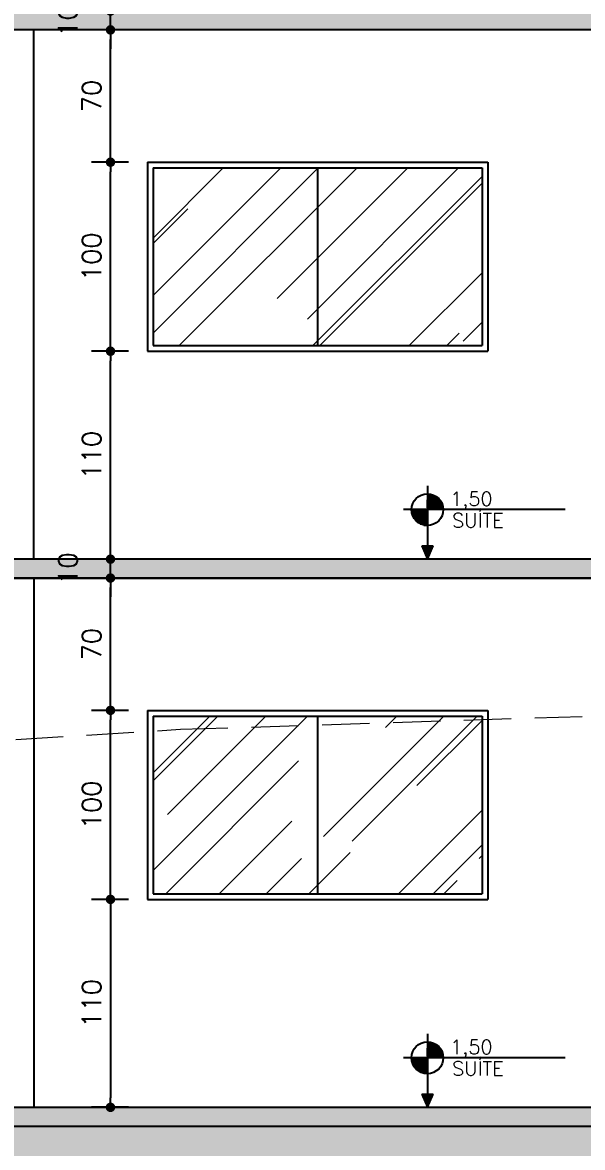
# Model space of a CAD drawing. Header units: inches. Extents: x 580771 to 672494, y 7715997 to 7829530.
# Drawn here: x 655264 to 655560, y 7719290 to 7719885 of the extents above; entities that cross this region are included whole.
import ezdxf

# ---------------------------------------------------------------- set-up
doc = ezdxf.new("R2010")
doc.units = ezdxf.units.IN
doc.header["$MEASUREMENT"] = 0
doc.header["$PDMODE"] = 2
doc.linetypes.add('DASHED2', pattern=[0.375, 0.25, -0.125])
for name, color, linetype in [('Block1', 1, 'Continuous'), ('NIVEL', 2, 'Continuous'), ('P01', 1, 'Continuous'), ('P06', 6, 'Continuous'), ('parede', 6, 'Continuous')]:
    doc.layers.add(name, color=color, linetype=linetype)
doc.layers.add('LINHAS FINAS', color=1, linetype='Continuous', lineweight=9)
doc.layers.add('MEIO_FIO', color=7, linetype='Continuous', lineweight=0)
doc.styles.add('R80E50', font='romans.shx', dxfattribs={"height": 10})
doc.styles.add('ROMANS', font='romans', dxfattribs={"height": 0.2})
doc.dimstyles.new('ARQ50', dxfattribs={"dimscale": 50, "dimtxt": 10, "dimasz": 0.1, "dimexe": 0.2, "dimexo": 0.2, "dimgap": 0.1, "dimtad": 1, "dimdec": 0, "dimzin": 12, "dimdsep": 46, "dimtxsty": 'R80E50', "dimblk1": 'DOT', "dimblk2": 'DOT', "dimsah": 1, "dimcen": 0.4, "dimclrd": 15, "dimclre": 15, "dimclrt": 3, "dimadec": 0, "dimazin": 0, "dimtfac": 1, "dimtdec": 0, "dimtmove": 2, "dimatfit": 3, "dimldrblk": 'DOT', "dimfxl": 0.2, "dimtolj": 1, "dimtzin": 12, "dimarcsym": 0})
pattern_1 = [(50, (-9023.35, -33683.601), (14.345203652, -1.2550427), [1.5, -16.5]), (355, (-9023.35, -33683.601), (-2.775026672, 15.043842674), [1.2, -13.2]), (100.45144446, (-9022.154, -33683.706), (11.570176935, 13.78879982), [1.27480384, -14.02284224]), (46.1842, (-9023.35, -33679.601), (21.344826613, -3.310385616), [2.25, -24.75]), (96.6356355, (-9021.57, -33679.877), (18.693238913, 19.482372015), [1.91220684, -21.0342752]), (351.184164, (-9023.35, -33679.601), (18.6932389, 19.482372005), [1.8, -19.80000002]), (21, (-9021.35, -33680.601), (11.938141042, -8.052377813), [1.5, -16.5]), (326, (-9021.35, -33680.601), (4.866306638, 14.5030009), [1.2, -13.2]), (71.45144474, (-9020.355, -33681.272), (16.804447535, 6.450623056), [1.2748038, -14.02284224]), (37.5, (-9023.3495, -33683.6013), (0.2431971063, 6.6578770766), [0, -13.04, 0, -13.4, 0, -13.25]), (7.5, (-9023.3495, -33683.601), (5.261390749, 7.8882342376), [0, -7.64, 0, -12.74, 0, -5.05]), (327.5, (-9027.8095, -33683.6013), (10.6764487234, -0.4510974347), [0, -5, 0, -15.6, 0, -20.7]), (317.5, (-9029.8095, -33683.601), (11.663723387, 2.002099647), [0, -6.5, 0, -10.36, 0, -14.7])]
pattern_2 = [(45, (-9023.35, -33683.6), (42.42640687, 113.137085), [750, -100, 250, -50]), (45, (-8994.005, -33618.9), (-82.37794, 11.6672619), [150, -16.5, 300, -37.5]), (45, (-9035.724, -33635.87), (160.15968594, 207.53584028), [400, -70, 200, -50])]

# ---------------------------------------------------------------- blocks, each defined once
blk = doc.blocks.new('*X32')
at = {"color": 0}
for p, q in [((-1683.05, 3892), (-1680, 3892)), ((-1683.05, 3891), (-1680, 3891)), ((-1683.05, 3890), (-1680, 3890)), ((-1683.05, 3889), (-1680, 3889)), ((-1683.05, 3888), (-1680, 3888)), ((-1683, 3882), (-1683, 3888)), ((-1682, 3882), (-1682, 3888)), ((-1681, 3882), (-1681, 3888)), ((-1680, 3888), (-1680, 3892.29)), ((-1680, 3882), (-1680, 3888)), ((-1680, 3888), (-1674, 3888)), ((-1680, 3887), (-1674, 3887)), ((-1680, 3886), (-1674, 3886)), ((-1679, 3888), (-1679, 3891.98)), ((-1678, 3888), (-1678, 3891.57)), ((-1677, 3888), (-1677, 3891.05)), ((-1676, 3888), (-1676, 3890.4)), ((-1675, 3888), (-1675, 3889.59)), ((-1674, 3888), (-1674, 3888.57)), ((-1674, 3882), (-1674, 3888)), ((-1674, 3888), (-1673.54, 3888)), ((-1673, 3882), (-1673, 3887.24)), ((-1695.03, 3880), (-1692, 3880)), ((-1694.93, 3879), (-1692, 3879)), ((-1694.74, 3878), (-1692, 3878)), ((-1692, 3876), (-1692, 3880.69)), ((-1691, 3876), (-1691, 3880.69)), ((-1690, 3876), (-1690, 3880.69)), ((-1689, 3876), (-1689, 3880.69)), ((-1688, 3876), (-1688, 3880.69)), ((-1687, 3876), (-1687, 3880.69)), ((-1686, 3876), (-1686, 3880.69)), ((-1686, 3880), (-1683.05, 3880)), ((-1686, 3879), (-1683.05, 3879)), ((-1686, 3878), (-1683.05, 3878)), ((-1683.05, 3882), (-1680, 3882)), ((-1683.05, 3881), (-1680, 3881)), ((-1680, 3885), (-1674, 3885)), ((-1680, 3884), (-1674, 3884)), ((-1680, 3883), (-1674, 3883)), ((-1680, 3880.69), (-1680, 3882)), ((-1680, 3882), (-1674, 3882)), ((-1679, 3880.69), (-1679, 3882)), ((-1678, 3880.69), (-1678, 3882)), ((-1677, 3880.69), (-1677, 3882)), ((-1676, 3880.69), (-1676, 3882)), ((-1675, 3880.69), (-1675, 3882)), ((-1674, 3880.69), (-1674, 3882)), ((-1674, 3882), (-1671.12, 3882)), ((-1674, 3881), (-1671.05, 3881)), ((-1672, 3882), (-1672, 3885.37)), ((-1694.47, 3877), (-1692, 3877)), ((-1694.1, 3876), (-1692, 3876)), ((-1694, 3875.78), (-1694, 3876)), ((-1693, 3873.98), (-1693, 3876)), ((-1692, 3872.69), (-1692, 3876)), ((-1692, 3876), (-1686, 3876)), ((-1692, 3875), (-1686, 3875)), ((-1692, 3874), (-1686, 3874)), ((-1692, 3873), (-1686, 3873)), ((-1691.33, 3872), (-1686, 3872)), ((-1690.13, 3871), (-1686, 3871)), ((-1688.51, 3870), (-1686, 3870)), ((-1688, 3869.76), (-1688, 3870)), ((-1687, 3869.36), (-1687, 3870)), ((-1686, 3877), (-1683.05, 3877)), ((-1686, 3870), (-1686, 3876)), ((-1686, 3876), (-1683.05, 3876)), ((-1686, 3869.06), (-1686, 3870)), ((-1686, 3870), (-1683.05, 3870)), ((-1685.77, 3869), (-1683.05, 3869)), ((-1685, 3870), (-1685, 3876)), ((-1684, 3870), (-1684, 3876))]:
    blk.add_line(p, q, dxfattribs=at)
blk = doc.blocks.new('nível corte')
at = {"layer": 'NIVEL', "color": 2, "linetype": 'Continuous'}
for p, q in [((172038.46, 10236.15), (172038.46, 10197.35)), ((172111.26, 10223.55), (172025.86, 10223.55)), ((172035.46, 10204.35), (172038.46, 10197.35)), ((172035.46, 10204.35), (172041.46, 10204.35)), ((172038.46, 10197.35), (172041.46, 10204.35))]:
    blk.add_line(p, q, dxfattribs=at)
blk.add_circle((172038.46, 10223.55), 8.4, dxfattribs=at)
blk.add_solid([(172035.46, 10204.35), (172038.46, 10197.35), (172041.46, 10204.35), (172038.46, 10197.35)], dxfattribs=at)
at = {"layer": 'NIVEL', "color": 1, "linetype": 'Continuous', "xscale": 0.7000000000116415, "yscale": 0.7000000000116415, "zscale": 0.7000000000116415}
blk.add_blockref('*X32', (173216.6, 7507.07), dxfattribs=at)
blk = doc.blocks.new('_DOT')
at = {"color": 0, "linetype": 'ByBlock'}
blk.add_line((-0.5, 0), (-1, 0), dxfattribs=at)
at = {"color": 0, "linetype": 'ByBlock', "const_width": 0.5}
blk.add_lwpolyline([(-0.25, 0, 1), (0.25, 0, 1)], format="xyb", close=True, dxfattribs=at)
blk = doc.blocks.new('*D588')
at = {"layer": 'Defpoints', "color": 0, "transparency": 16777216}
for p in [(655329.61, 7719421.58), (655310.11, 7719311.58), (655329.61, 7719311.58)]:
    blk.add_point(p, dxfattribs=at)
at = {"layer": 'parede', "color": 15, "lineweight": -2, "transparency": 16777216}
for p, q in [((655319.61, 7719421.58), (655300.11, 7719421.58)), ((655310.11, 7719416.58), (655310.11, 7719316.58)), ((655319.61, 7719311.58), (655300.11, 7719311.58))]:
    blk.add_line(p, q, dxfattribs=at)
at = {"layer": 'parede', "color": 15, "lineweight": -2, "transparency": 16777216, "xscale": 5, "yscale": 5, "zscale": 5}
for p, rotation in [((655310.11, 7719421.58), 90), ((655310.11, 7719311.58), 270)]:
    blk.add_blockref('_DOT', p, dxfattribs=dict(at, rotation=rotation))
at = {"layer": 'parede', "color": 3, "transparency": 16777216, "insert": (655300.11, 7719366.58), "char_height": 10, "attachment_point": 5, "rotation": 90, "style": 'R80E50'}
blk.add_mtext('\\A1;110', dxfattribs=at)
blk = doc.blocks.new('*D589')
at = {"layer": 'Defpoints', "color": 0, "transparency": 16777216}
for p in [(655310.11, 7719521.58), (655329.61, 7719521.58), (655329.61, 7719421.58)]:
    blk.add_point(p, dxfattribs=at)
at = {"layer": 'parede', "color": 15, "lineweight": -2, "transparency": 16777216}
for p, q in [((655319.61, 7719521.58), (655300.11, 7719521.58)), ((655310.11, 7719426.58), (655310.11, 7719516.58)), ((655319.61, 7719421.58), (655300.11, 7719421.58))]:
    blk.add_line(p, q, dxfattribs=at)
at = {"layer": 'parede', "color": 15, "lineweight": -2, "transparency": 16777216, "xscale": 5, "yscale": 5, "zscale": 5}
for p, rotation in [((655310.11, 7719521.58), 90), ((655310.11, 7719421.58), 270)]:
    blk.add_blockref('_DOT', p, dxfattribs=dict(at, rotation=rotation))
at = {"layer": 'parede', "color": 3, "transparency": 16777216, "insert": (655300.11, 7719471.58), "char_height": 10, "attachment_point": 5, "rotation": 90, "style": 'R80E50'}
blk.add_mtext('\\A1;100', dxfattribs=at)
blk = doc.blocks.new('*D590')
at = {"layer": 'Defpoints', "color": 0, "transparency": 16777216}
for p in [(655310.11, 7719591.58), (655329.61, 7719591.58), (655329.61, 7719521.58)]:
    blk.add_point(p, dxfattribs=at)
at = {"layer": 'parede', "color": 15, "lineweight": -2, "transparency": 16777216}
for p, q in [((655319.61, 7719591.58), (655300.11, 7719591.58)), ((655310.11, 7719526.58), (655310.11, 7719586.58)), ((655319.61, 7719521.58), (655300.11, 7719521.58))]:
    blk.add_line(p, q, dxfattribs=at)
at = {"layer": 'parede', "color": 15, "lineweight": -2, "transparency": 16777216, "xscale": 5, "yscale": 5, "zscale": 5}
for p, rotation in [((655310.11, 7719591.58), 90), ((655310.11, 7719521.58), 270)]:
    blk.add_blockref('_DOT', p, dxfattribs=dict(at, rotation=rotation))
at = {"layer": 'parede', "color": 3, "transparency": 16777216, "insert": (655300.11, 7719556.58), "char_height": 10, "attachment_point": 5, "rotation": 90, "style": 'R80E50'}
blk.add_mtext('\\A1;70', dxfattribs=at)
blk = doc.blocks.new('*D591')
at = {"layer": 'Defpoints', "color": 0, "transparency": 16777216}
for p in [(655310.11, 7719601.58), (655329.61, 7719601.58), (655329.61, 7719591.58)]:
    blk.add_point(p, dxfattribs=at)
at = {"layer": 'parede', "color": 15, "lineweight": -2, "transparency": 16777216}
for p, q in [((655310.11, 7719606.58), (655310.11, 7719611.58)), ((655319.61, 7719601.58), (655300.11, 7719601.58)), ((655310.11, 7719591.58), (655310.11, 7719601.58)), ((655319.61, 7719591.58), (655300.11, 7719591.58)), ((655310.11, 7719586.58), (655310.11, 7719581.58))]:
    blk.add_line(p, q, dxfattribs=at)
at = {"layer": 'parede', "color": 15, "lineweight": -2, "transparency": 16777216, "xscale": 5, "yscale": 5, "zscale": 5}
for p, rotation in [((655310.11, 7719601.58), 270), ((655310.11, 7719591.58), 90)]:
    blk.add_blockref('_DOT', p, dxfattribs=dict(at, rotation=rotation))
at = {"layer": 'parede', "color": 3, "transparency": 16777216, "insert": (655287.61, 7719596.58), "char_height": 10, "attachment_point": 5, "rotation": 90, "style": 'R80E50'}
blk.add_mtext('\\A1;10', dxfattribs=at)
blk = doc.blocks.new('*D592')
at = {"layer": 'Defpoints', "color": 0, "transparency": 16777216}
for p in [(655310.11, 7719711.58), (655329.61, 7719711.58), (655329.61, 7719601.58)]:
    blk.add_point(p, dxfattribs=at)
at = {"layer": 'parede', "color": 15, "lineweight": -2, "transparency": 16777216}
for p, q in [((655319.61, 7719711.58), (655300.11, 7719711.58)), ((655310.11, 7719606.58), (655310.11, 7719706.58)), ((655319.61, 7719601.58), (655300.11, 7719601.58))]:
    blk.add_line(p, q, dxfattribs=at)
at = {"layer": 'parede', "color": 15, "lineweight": -2, "transparency": 16777216, "xscale": 5, "yscale": 5, "zscale": 5}
for p, rotation in [((655310.11, 7719711.58), 90), ((655310.11, 7719601.58), 270)]:
    blk.add_blockref('_DOT', p, dxfattribs=dict(at, rotation=rotation))
at = {"layer": 'parede', "color": 3, "transparency": 16777216, "insert": (655300.11, 7719656.58), "char_height": 10, "attachment_point": 5, "rotation": 90, "style": 'R80E50'}
blk.add_mtext('\\A1;110', dxfattribs=at)
blk = doc.blocks.new('*D593')
at = {"layer": 'Defpoints', "color": 0, "transparency": 16777216}
for p in [(655310.11, 7719811.58), (655329.61, 7719811.58), (655329.61, 7719711.58)]:
    blk.add_point(p, dxfattribs=at)
at = {"layer": 'parede', "color": 15, "lineweight": -2, "transparency": 16777216}
for p, q in [((655319.61, 7719811.58), (655300.11, 7719811.58)), ((655310.11, 7719716.58), (655310.11, 7719806.58)), ((655319.61, 7719711.58), (655300.11, 7719711.58))]:
    blk.add_line(p, q, dxfattribs=at)
at = {"layer": 'parede', "color": 15, "lineweight": -2, "transparency": 16777216, "xscale": 5, "yscale": 5, "zscale": 5}
for p, rotation in [((655310.11, 7719811.58), 90), ((655310.11, 7719711.58), 270)]:
    blk.add_blockref('_DOT', p, dxfattribs=dict(at, rotation=rotation))
at = {"layer": 'parede', "color": 3, "transparency": 16777216, "insert": (655300.11, 7719761.58), "char_height": 10, "attachment_point": 5, "rotation": 90, "style": 'R80E50'}
blk.add_mtext('\\A1;100', dxfattribs=at)
blk = doc.blocks.new('*D594')
at = {"layer": 'Defpoints', "color": 0, "transparency": 16777216}
for p in [(655310.11, 7719881.58), (655329.61, 7719881.58), (655329.61, 7719811.58)]:
    blk.add_point(p, dxfattribs=at)
at = {"layer": 'parede', "color": 15, "lineweight": -2, "transparency": 16777216}
for p, q in [((655319.61, 7719881.58), (655300.11, 7719881.58)), ((655310.11, 7719816.58), (655310.11, 7719876.58)), ((655319.61, 7719811.58), (655300.11, 7719811.58))]:
    blk.add_line(p, q, dxfattribs=at)
at = {"layer": 'parede', "color": 15, "lineweight": -2, "transparency": 16777216, "xscale": 5, "yscale": 5, "zscale": 5}
for p, rotation in [((655310.11, 7719881.58), 90), ((655310.11, 7719811.58), 270)]:
    blk.add_blockref('_DOT', p, dxfattribs=dict(at, rotation=rotation))
at = {"layer": 'parede', "color": 3, "transparency": 16777216, "insert": (655300.11, 7719846.58), "char_height": 10, "attachment_point": 5, "rotation": 90, "style": 'R80E50'}
blk.add_mtext('\\A1;70', dxfattribs=at)
blk = doc.blocks.new('*D595')
at = {"layer": 'Defpoints', "color": 0, "transparency": 16777216}
for p in [(655310.11, 7719891.58), (655329.61, 7719891.58), (655329.61, 7719881.58)]:
    blk.add_point(p, dxfattribs=at)
at = {"layer": 'parede', "color": 15, "lineweight": -2, "transparency": 16777216}
for p, q in [((655310.11, 7719896.58), (655310.11, 7719901.58)), ((655319.61, 7719891.58), (655300.11, 7719891.58)), ((655310.11, 7719881.58), (655310.11, 7719891.58)), ((655319.61, 7719881.58), (655300.11, 7719881.58)), ((655310.11, 7719876.58), (655310.11, 7719871.58))]:
    blk.add_line(p, q, dxfattribs=at)
at = {"layer": 'parede', "color": 15, "lineweight": -2, "transparency": 16777216, "xscale": 5, "yscale": 5, "zscale": 5}
for p, rotation in [((655310.11, 7719891.58), 270), ((655310.11, 7719881.58), 90)]:
    blk.add_blockref('_DOT', p, dxfattribs=dict(at, rotation=rotation))
at = {"layer": 'parede', "color": 3, "transparency": 16777216, "insert": (655287.61, 7719886.58), "char_height": 10, "attachment_point": 5, "rotation": 90, "style": 'R80E50'}
blk.add_mtext('\\A1;10', dxfattribs=at)

msp = doc.modelspace()

# ---------------------------------------------------------------- hatches: boundary and pattern name
at = {"layer": 'Block1'}
h = msp.add_hatch(dxfattribs=at)
h.set_pattern_fill('EARTH', color=256, scale=150, angle=45, style=0, double=1)
h.paths.add_polyline_path([(656276.725, 7719235.785), (656260.654, 7719235.785), (656257.343, 7719243.06), (656251.947, 7719228.358), (656249.892, 7719235.785), (656234.477, 7719235.785), (656234.477, 7719286.579), (655799.612, 7719286.579), (655799.612, 7719235.785), (655783.541, 7719235.785), (655780.23, 7719243.06), (655774.834, 7719228.358), (655772.78, 7719235.785), (655757.364, 7719235.785), (655757.364, 7719301.579), (655204.125, 7719301.579), (655204.125, 7719244.494), (655188.054, 7719244.494), (655184.742, 7719251.77), (655179.347, 7719237.068), (655177.292, 7719244.494), (655161.877, 7719244.494), (655161.877, 7719301.579), (653522.203, 7719301.579), (653522.203, 7719254.494), (653506.132, 7719254.494), (653502.821, 7719261.77), (653497.425, 7719247.068), (653495.371, 7719254.494), (653479.955, 7719254.494), (653479.955, 7719301.579), (653166.861, 7719301.579), (653166.861, 7719254.494), (653150.79, 7719254.494), (653147.478, 7719261.77), (653142.083, 7719247.068), (653140.028, 7719254.494), (653124.612, 7719254.494), (653124.612, 7719291.579), (652428.327, 7719291.579), (652216.594, 7719272.471), (652216.594, 7719244.491), (652200.523, 7719244.491), (652197.211, 7719251.767), (652191.816, 7719237.065), (652189.761, 7719244.491), (652174.612, 7719244.491), (652174.612, 7719268.682), (652095.907, 7719261.579), (651786.551, 7719233.689), (651323.61, 7719164.759), (651323.61, 7719108.35), (651307.539, 7719108.35), (651304.228, 7719115.625), (651298.833, 7719100.924), (651296.778, 7719108.35), (651281.291, 7719108.35), (651281.291, 7719068.5), (651281.291, 7718961.5), (656276.725, 7718961.5)])
h.paths.add_polyline_path([(652533.241, 7719244.855), (652727.247, 7719262.664), (652726.219, 7719273.866), (652532.213, 7719256.058)], flags=24)
at = {"layer": 'LINHAS FINAS'}
h = msp.add_hatch(dxfattribs=at)
h.set_pattern_fill('AR-RROOF', color=256, scale=50, angle=45, style=0)
h.set_pattern_definition(pattern_2)
h.paths.add_polyline_path([(655506.612, 7719808.579), (655419.612, 7719808.579), (655419.612, 7719714.579), (655506.612, 7719714.579)])
h.paths.add_polyline_path([(655419.612, 7719808.579), (655332.612, 7719808.579), (655332.612, 7719714.579), (655419.612, 7719714.579)])
h = msp.add_hatch(dxfattribs=at)
h.set_pattern_fill('AR-RROOF', color=256, scale=50, angle=45, style=0)
h.set_pattern_definition(pattern_2)
h.paths.add_polyline_path([(655506.612, 7719518.579), (655419.612, 7719518.579), (655419.612, 7719487.929), (655506.612, 7719493.379)])
h.paths.add_polyline_path([(655419.612, 7719518.579), (655332.612, 7719518.579), (655332.612, 7719482.479), (655419.612, 7719487.929)])
h.paths.add_polyline_path([(655419.612, 7719487.929), (655332.612, 7719482.479), (655332.612, 7719424.579), (655419.612, 7719424.579)])
h.paths.add_polyline_path([(655506.612, 7719493.379), (655419.612, 7719487.929), (655419.612, 7719424.579), (655506.612, 7719424.579)])
at = {"layer": 'P01'}
h = msp.add_hatch(dxfattribs=at)
h.set_pattern_fill('AR-CONC', color=256, scale=2)
h.set_pattern_definition(pattern_1)
h.paths.add_polyline_path([(655799.612, 7719891.579), (652639.612, 7719891.579), (652639.612, 7719941.579), (652624.612, 7719941.579), (652624.612, 7719881.579), (653124.612, 7719881.579), (653124.612, 7719851.579), (653139.612, 7719851.579), (653139.612, 7719881.579), (653489.612, 7719881.579), (653489.612, 7719851.579), (653504.612, 7719851.579), (653504.612, 7719881.579), (655174.612, 7719881.579), (655174.612, 7719851.579), (655189.612, 7719851.579), (655189.612, 7719881.579), (655619.612, 7719881.579), (655619.612, 7719851.579), (655634.612, 7719851.579), (655634.612, 7719881.579), (655784.612, 7719881.579), (655784.612, 7719851.579), (655799.612, 7719851.579)])
h.paths.add_polyline_path([(655708.786, 7719876.698), (655708.786, 7719896.46), (655693.786, 7719896.46), (655693.786, 7719876.698)], flags=25)
h.paths.add_polyline_path([(655580.062, 7719876.698), (655580.062, 7719896.46), (655565.062, 7719896.46), (655565.062, 7719876.698)], flags=25)
h.paths.add_polyline_path([(655295.113, 7719876.698), (655295.113, 7719896.46), (655280.113, 7719896.46), (655280.113, 7719876.698)], flags=25)
h.paths.add_polyline_path([(655258.477, 7719876.698), (655258.477, 7719896.46), (655243.477, 7719896.46), (655243.477, 7719876.698)], flags=25)
h.paths.add_polyline_path([(655070.915, 7719876.698), (655070.915, 7719896.46), (655055.915, 7719896.46), (655055.915, 7719876.698)], flags=25)
h.paths.add_polyline_path([(654632.056, 7719876.698), (654632.056, 7719896.46), (654617.056, 7719896.46), (654617.056, 7719876.698)], flags=25)
h.paths.add_polyline_path([(654478.787, 7719876.698), (654478.787, 7719896.46), (654463.787, 7719896.46), (654463.787, 7719876.698)], flags=25)
h.paths.add_polyline_path([(654260.652, 7719876.698), (654260.652, 7719896.46), (654245.652, 7719896.46), (654245.652, 7719876.698)], flags=25)
h.paths.add_polyline_path([(654166.454, 7719876.698), (654166.454, 7719896.46), (654151.454, 7719896.46), (654151.454, 7719876.698)], flags=25)
h.paths.add_polyline_path([(653924.803, 7719876.698), (653924.803, 7719896.46), (653909.803, 7719896.46), (653909.803, 7719876.698)], flags=25)
h.paths.add_polyline_path([(653716.402, 7719876.698), (653716.402, 7719896.46), (653701.402, 7719896.46), (653701.402, 7719876.698)], flags=25)
h.paths.add_polyline_path([(653438.758, 7719876.698), (653438.758, 7719896.46), (653423.758, 7719896.46), (653423.758, 7719876.698)], flags=25)
h.paths.add_polyline_path([(653148.23, 7719876.698), (653148.23, 7719896.46), (653133.23, 7719896.46), (653133.23, 7719876.698)], flags=25)
h = msp.add_hatch(dxfattribs=at)
h.set_pattern_fill('AR-CONC', color=256, scale=2)
h.set_pattern_definition(pattern_1)
h.paths.add_polyline_path([(655799.612, 7719601.579), (653489.612, 7719601.579), (653489.612, 7719561.579), (653504.612, 7719561.579), (653504.612, 7719591.579), (655174.612, 7719591.579), (655174.612, 7719561.579), (655189.612, 7719561.579), (655189.612, 7719591.579), (655619.612, 7719591.579), (655619.612, 7719561.579), (655634.612, 7719561.579), (655634.612, 7719591.579), (655784.612, 7719591.579), (655784.612, 7719561.579), (655799.612, 7719561.579)])
h.paths.add_polyline_path([(655708.786, 7719586.698), (655708.786, 7719606.46), (655693.786, 7719606.46), (655693.786, 7719586.698)], flags=9)
h.paths.add_polyline_path([(655580.062, 7719586.698), (655580.062, 7719606.46), (655565.062, 7719606.46), (655565.062, 7719586.698)], flags=9)
h.paths.add_polyline_path([(655295.113, 7719586.698), (655295.113, 7719606.46), (655280.113, 7719606.46), (655280.113, 7719586.698)], flags=9)
h.paths.add_polyline_path([(655258.477, 7719586.698), (655258.477, 7719606.46), (655243.477, 7719606.46), (655243.477, 7719586.698)], flags=9)
h.paths.add_polyline_path([(655125.915, 7719586.698), (655125.915, 7719606.46), (655110.915, 7719606.46), (655110.915, 7719586.698)], flags=9)
h.paths.add_polyline_path([(654632.056, 7719586.698), (654632.056, 7719606.46), (654617.056, 7719606.46), (654617.056, 7719586.698)], flags=9)
h.paths.add_polyline_path([(654478.787, 7719586.698), (654478.787, 7719606.46), (654463.787, 7719606.46), (654463.787, 7719586.698)], flags=9)
h.paths.add_polyline_path([(654250.652, 7719586.698), (654250.652, 7719606.46), (654235.652, 7719606.46), (654235.652, 7719586.698)], flags=9)
h.paths.add_polyline_path([(654166.454, 7719586.698), (654166.454, 7719606.46), (654151.454, 7719606.46), (654151.454, 7719586.698)], flags=9)
h.paths.add_polyline_path([(653924.803, 7719586.698), (653924.803, 7719606.46), (653909.803, 7719606.46), (653909.803, 7719586.698)], flags=9)
h.paths.add_polyline_path([(653716.402, 7719586.698), (653716.402, 7719606.46), (653701.402, 7719606.46), (653701.402, 7719586.698)], flags=9)
h = msp.add_hatch(dxfattribs=at)
h.set_pattern_fill('AR-CONC', color=256, scale=2)
h.set_pattern_definition(pattern_1)
h.paths.add_polyline_path([(656276.725, 7719286.579), (656276.725, 7719296.579), (655799.612, 7719296.579), (655799.612, 7719311.579), (653124.612, 7719311.579), (653124.612, 7719301.579), (652989.133, 7719301.579), (652878.327, 7719291.579), (653124.612, 7719291.579), (653124.612, 7719254.494), (653140.028, 7719254.494), (653142.083, 7719247.068), (653147.478, 7719261.77), (653150.79, 7719254.494), (653166.861, 7719254.494), (653166.861, 7719301.579), (653479.955, 7719301.579), (653479.955, 7719254.494), (653495.371, 7719254.494), (653497.425, 7719247.068), (653502.821, 7719261.77), (653506.132, 7719254.494), (653522.203, 7719254.494), (653522.203, 7719301.579), (655161.877, 7719301.579), (655161.877, 7719244.494), (655177.292, 7719244.494), (655179.347, 7719237.068), (655184.742, 7719251.77), (655188.054, 7719244.494), (655204.125, 7719244.494), (655204.125, 7719301.579), (655757.364, 7719301.579), (655757.364, 7719235.785), (655772.78, 7719235.785), (655774.834, 7719228.358), (655780.23, 7719243.06), (655783.541, 7719235.785), (655799.612, 7719235.785), (655799.612, 7719286.579)])

# ---------------------------------------------------------------- linework, layer by layer
at = {"layer": 'MEIO_FIO', "color": 2, "linetype": 'DASHED2', "ltscale": 100}
msp.add_lwpolyline([(651281.362, 7719168.579), (651541.316, 7719211.579), (652095.907, 7719261.579), (652649.94, 7719311.579), (653197.171, 7719361.579), (653847.323, 7719411.579), (654548.97, 7719461.579), (655347.151, 7719511.579), (656275.767, 7719541.471)], dxfattribs=at)
at = {"layer": 'NIVEL'}
for p, q in [((655269.612, 7719601.579), (655269.612, 7719881.579)), ((655329.612, 7719811.579), (655329.612, 7719711.579)), ((655329.612, 7719811.579), (655509.612, 7719811.579)), ((655509.612, 7719811.579), (655509.612, 7719711.579)), ((655332.612, 7719808.579), (655332.612, 7719714.579)), ((655332.612, 7719808.579), (655506.612, 7719808.579)), ((655419.612, 7719808.579), (655419.612, 7719714.579)), ((655506.612, 7719808.579), (655506.612, 7719714.579)), ((655332.612, 7719714.579), (655506.612, 7719714.579)), ((655329.612, 7719711.579), (655509.612, 7719711.579)), ((655269.612, 7719591.579), (655269.612, 7719311.579)), ((655329.612, 7719521.579), (655329.612, 7719421.579)), ((655329.612, 7719521.579), (655509.612, 7719521.579)), ((655332.612, 7719518.579), (655332.612, 7719424.579)), ((655332.612, 7719518.579), (655506.612, 7719518.579)), ((655419.612, 7719518.579), (655419.612, 7719424.579)), ((655506.612, 7719518.579), (655506.612, 7719424.579)), ((655509.612, 7719521.579), (655509.612, 7719421.579)), ((655332.612, 7719424.579), (655506.612, 7719424.579)), ((655329.612, 7719421.579), (655509.612, 7719421.579))]:
    msp.add_line(p, q, dxfattribs=at)
at = {"layer": 'parede'}
for p, q in [((655619.612, 7719881.579), (655189.612, 7719881.579)), ((655799.612, 7719601.579), (653489.612, 7719601.579)), ((653124.612, 7719591.579), (655799.612, 7719591.579)), ((655619.612, 7719591.579), (655189.612, 7719591.579)), ((653124.612, 7719311.579), (655799.612, 7719311.579)), ((655204.125, 7719301.579), (655757.364, 7719301.579))]:
    msp.add_line(p, q, dxfattribs=at)

# ---------------------------------------------------------------- block references
at = {"layer": 'P06'}
for p in [(483439.287, 7709404.234), (483439.287, 7709114.234)]:
    msp.add_blockref('nível corte', p, dxfattribs=at)

# ---------------------------------------------------------------- texts
at = {"layer": 'NIVEL', "style": 'ROMANS'}
for s, p in [('1,50', (655489.728, 7719629.787)), ('SUÍTE', (655490.77, 7719618.339)), ('1,50', (655489.728, 7719339.787)), ('SUÍTE', (655490.77, 7719328.339))]:
    msp.add_text(s, height=7.5, dxfattribs=at).set_placement(p)

# ---------------------------------------------------------------- dimensions: what is measured, and where the dimension line sits
at = {"layer": 'parede'}
for base, p1, p2, picture, middle in [((655310.113, 7719891.579), (655329.612, 7719881.579), (655329.612, 7719891.579), '*D595', (655287.613, 7719886.579)), ((655310.113, 7719881.579), (655329.612, 7719811.579), (655329.612, 7719881.579), '*D594', (655300.113, 7719846.579)), ((655310.113, 7719811.579), (655329.612, 7719711.579), (655329.612, 7719811.579), '*D593', (655300.113, 7719761.579)), ((655310.113, 7719711.579), (655329.612, 7719601.579), (655329.612, 7719711.579), '*D592', (655300.113, 7719656.579)), ((655310.113, 7719601.579), (655329.612, 7719591.579), (655329.612, 7719601.579), '*D591', (655287.613, 7719596.579)), ((655310.113, 7719591.579), (655329.612, 7719521.579), (655329.612, 7719591.579), '*D590', (655300.113, 7719556.579)), ((655310.113, 7719521.579), (655329.612, 7719421.579), (655329.612, 7719521.579), '*D589', (655300.113, 7719471.579)), ((655310.113, 7719311.579), (655329.612, 7719421.579), (655329.612, 7719311.579), '*D588', (655300.113, 7719366.579))]:
    dim = msp.add_linear_dim(base=base, p1=p1, p2=p2, angle=90, dimstyle='ARQ50', dxfattribs=at)
    dim.commit()
    dim.dimension.update_dxf_attribs({"geometry": picture, "text_midpoint": middle})

doc.saveas('drawing.dxf')
